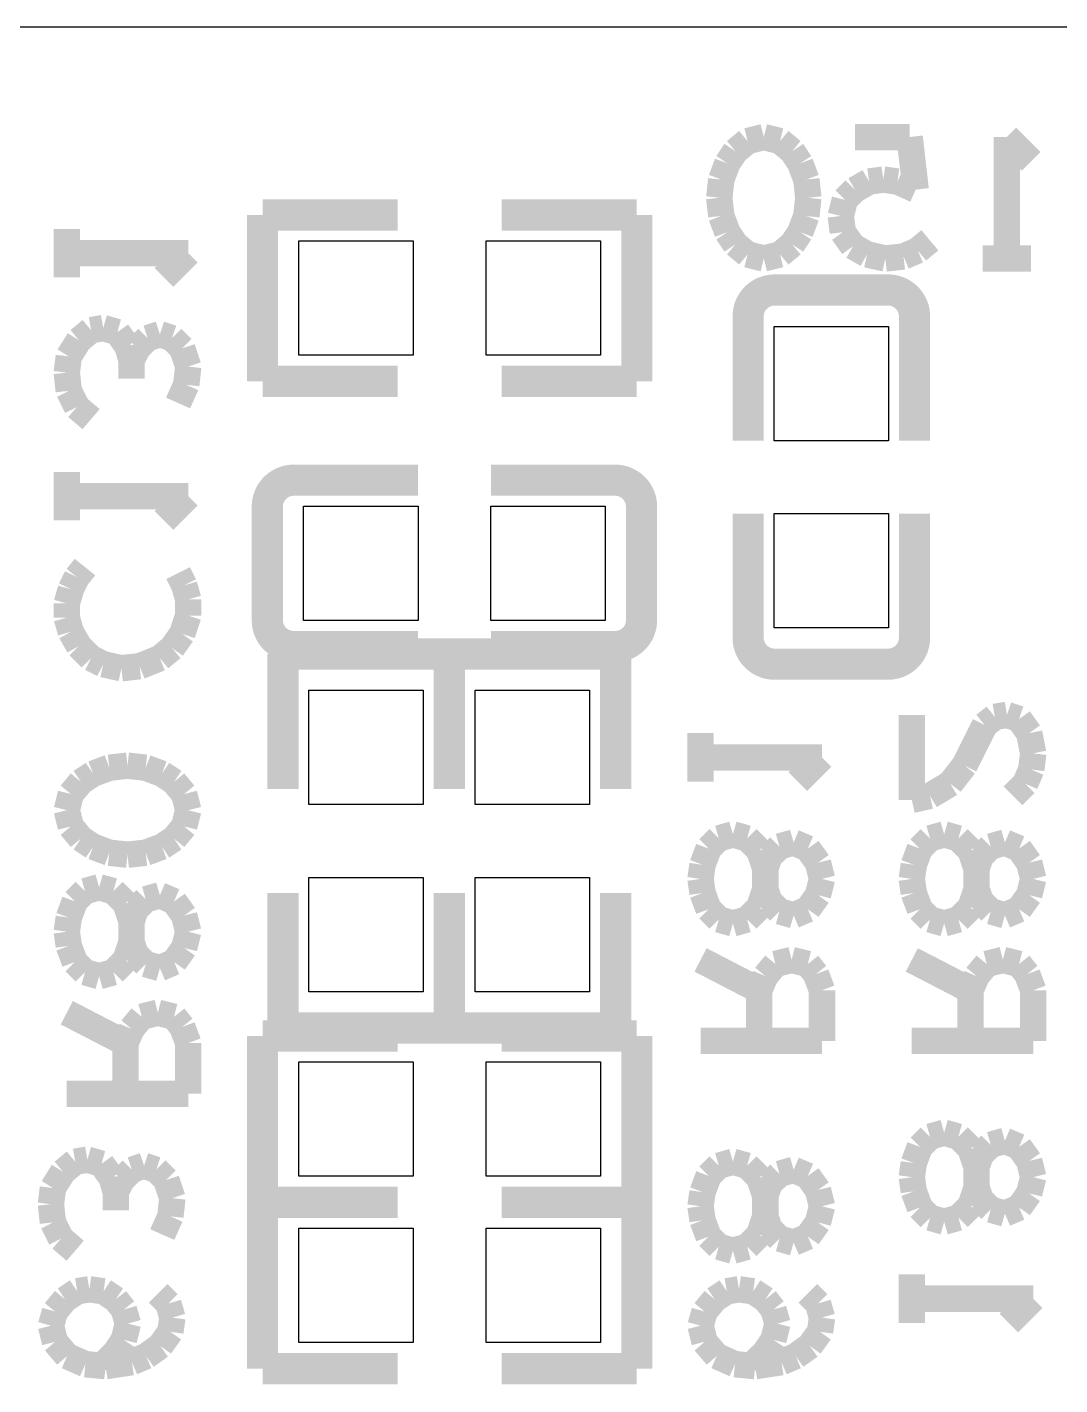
# Model space of a CAD drawing. Extents: x 175.8 to 218.8, y 273.2 to 311.2.
# Drawn here: x 206.31 to 211.28, y 304.69 to 311.22 of the extents above; entities that cross this region are included whole.
import ezdxf

# ---------------------------------------------------------------- set-up
doc = ezdxf.new("R2010")
doc.units = 0
doc.layers.add('MA_DETAILS', color=254, linetype='CONTINUOUS')

# ---------------------------------------------------------------- blocks, each defined once
blk = doc.blocks.new('FIGURE_SQUARE')
blk.add_lwpolyline([(-0.5, -0.5), (-0.5, 0.5), (0.5, 0.5), (0.5, -0.5)], close=True)

msp = doc.modelspace()

# ---------------------------------------------------------------- linework, layer by layer
at = {"layer": 'MA_DETAILS'}
msp.add_lwpolyline([(217.810842, 311.21985), (177.361342, 311.21985)], dxfattribs=at)
for points, const_width in [([(209.779108, 310.671718), (209.857086, 310.691276)], 0.127), ([(209.857086, 310.691276), (209.935064, 310.671718)], 0.127), ([(210.55838, 310.691276), (210.29549, 310.691276)], 0.127), ([(210.58759, 310.438038), (210.55838, 310.691276)], 0.127), ([(211.025994, 310.691276), (211.142834, 310.574436)], 0.127), ([(211.025994, 310.107076), (211.025994, 310.691276)], 0.127), ([(209.681826, 310.564784), (209.720688, 310.623204)], 0.127), ([(209.720688, 310.623204), (209.779108, 310.671718)], 0.127), ([(209.935064, 310.671718), (209.993484, 310.623204)], 0.127), ([(209.993484, 310.623204), (210.032346, 310.564784)], 0.127), ([(209.652616, 310.486806), (209.681826, 310.564784)], 0.127), ([(210.032346, 310.564784), (210.061556, 310.486806)], 0.127), ([(209.642964, 310.399176), (209.652616, 310.486806)], 0.127), ([(210.061556, 310.486806), (210.071208, 310.399176)], 0.127), ([(210.246722, 310.389524), (210.29549, 310.438038)], 0.127), ([(210.29549, 310.438038), (210.363562, 310.477154)], 0.127), ([(210.363562, 310.477154), (210.431888, 310.486806)], 0.127), ([(210.431888, 310.486806), (210.49996, 310.477154)], 0.127), ([(210.49996, 310.477154), (210.58759, 310.438038)], 0.127), ([(209.652616, 310.311546), (209.642964, 310.399176)], 0.127), ([(210.071208, 310.399176), (210.061556, 310.311546)], 0.127), ([(210.227418, 310.311546), (210.246722, 310.389524)], 0.127), ([(208.096358, 310.316626), (207.446372, 310.316626)], 0.150114), ([(207.446372, 310.316626), (207.446372, 309.516526)], 0.150114), ([(208.59623, 310.316626), (209.246216, 310.316626)], 0.150114), ([(209.246216, 310.316626), (209.246216, 309.516526)], 0.150114), ([(209.681826, 310.233568), (209.652616, 310.311546)], 0.127), ([(210.061556, 310.311546), (210.032346, 310.233568)], 0.127), ([(210.23707, 310.233568), (210.227418, 310.311546)], 0.127), ([(206.504794, 310.01589), (206.504794, 310.24957)], 0.127), ([(209.720688, 310.175148), (209.681826, 310.233568)], 0.127), ([(210.032346, 310.233568), (209.993484, 310.175148)], 0.127), ([(210.285838, 310.165496), (210.23707, 310.233568)], 0.127), ([(209.779108, 310.126634), (209.720688, 310.175148)], 0.127), ([(209.993484, 310.175148), (209.935064, 310.126634)], 0.127), ([(210.35391, 310.126634), (210.285838, 310.165496)], 0.127), ([(210.655662, 310.194706), (210.597242, 310.145938)], 0.127), ([(206.504794, 310.13273), (207.088994, 310.13273)], 0.127), ([(207.088994, 310.13273), (206.972154, 310.01589)], 0.127), ([(209.857086, 310.107076), (209.779108, 310.126634)], 0.127), ([(209.935064, 310.126634), (209.857086, 310.107076)], 0.127), ([(210.44154, 310.107076), (210.35391, 310.126634)], 0.127), ([(210.52917, 310.116728), (210.44154, 310.107076)], 0.127), ([(210.597242, 310.145938), (210.52917, 310.116728)], 0.127), ([(211.142834, 310.107076), (210.909154, 310.107076)], 0.127), ([(210.455002, 309.955438), (209.908648, 309.955438)], 0.150114), ([(209.781648, 309.828438), (209.781648, 309.230776)], 0.150114), ([(210.582002, 309.828438), (210.582002, 309.230776)], 0.150114), ([(206.621634, 309.762398), (206.680054, 309.772304)], 0.127), ([(206.680054, 309.772304), (206.748126, 309.752746)], 0.127), ([(206.514446, 309.635906), (206.563214, 309.713884)], 0.127), ([(206.563214, 309.713884), (206.621634, 309.762398)], 0.127), ([(206.748126, 309.752746), (206.796894, 309.684674)], 0.127), ([(206.845662, 309.674768), (206.894176, 309.723536)], 0.127), ([(206.894176, 309.723536), (206.952596, 309.743094)], 0.127), ([(206.952596, 309.743094), (207.011016, 309.723536)], 0.127), ([(207.011016, 309.723536), (207.059784, 309.674768)], 0.127), ([(206.796894, 309.684674), (206.816452, 309.616348)], 0.127), ([(206.816452, 309.616348), (206.845662, 309.674768)], 0.127), ([(207.059784, 309.674768), (207.088994, 309.587138)], 0.127), ([(206.504794, 309.557928), (206.514446, 309.635906)], 0.127), ([(206.816452, 309.616348), (206.816452, 309.528718)], 0.127), ([(207.088994, 309.587138), (207.079342, 309.499508)], 0.127), ([(206.514446, 309.470298), (206.504794, 309.557928)], 0.127), ([(207.446372, 309.516526), (208.096358, 309.516526)], 0.150114), ([(209.246216, 309.516526), (208.59623, 309.516526)], 0.150114), ([(206.553562, 309.392574), (206.514446, 309.470298)], 0.127), ([(207.079342, 309.499508), (207.040226, 309.411878)], 0.127), ([(206.621634, 309.334154), (206.553562, 309.392574)], 0.127), ([(206.504794, 308.846982), (206.504794, 309.080662)], 0.127), ([(207.596232, 309.04053), (208.193894, 309.04053)], 0.150114), ([(209.142076, 309.04053), (208.544414, 309.04053)], 0.150114), ([(206.504794, 308.963822), (207.088994, 308.963822)], 0.127), ([(207.088994, 308.963822), (206.972154, 308.846982)], 0.127), ([(207.469232, 308.91353), (207.469232, 308.367176)], 0.150114), ([(209.269076, 308.367176), (209.269076, 308.91353)], 0.150114), ([(209.781648, 308.282594), (209.781648, 308.880256)], 0.150114), ([(210.582002, 308.282594), (210.582002, 308.880256)], 0.150114), ([(206.553562, 308.574186), (206.592424, 308.6227)], 0.127), ([(207.040226, 308.59349), (207.069436, 308.53507)], 0.127), ([(206.524352, 308.515766), (206.553562, 308.574186)], 0.127), ([(207.069436, 308.53507), (207.088994, 308.466998)], 0.127), ([(206.504794, 308.44744), (206.524352, 308.515766)], 0.127), ([(207.088994, 308.466998), (207.088994, 308.38902)], 0.127), ([(206.504794, 308.379368), (206.504794, 308.44744)], 0.127), ([(206.524352, 308.311296), (206.504794, 308.379368)], 0.127), ([(207.088994, 308.38902), (207.059784, 308.30139)], 0.127), ([(206.563214, 308.24297), (206.524352, 308.311296)], 0.127), ([(207.059784, 308.30139), (207.011016, 308.233318)], 0.127), ([(206.621634, 308.18455), (206.563214, 308.24297)], 0.127), ([(207.011016, 308.233318), (206.952596, 308.18455)], 0.127), ([(207.544416, 307.554884), (207.544416, 308.20487)], 0.150114), ([(207.544416, 308.20487), (208.344516, 308.20487)], 0.150114), ([(207.596232, 308.240176), (208.193894, 308.240176)], 0.150114), ([(209.144616, 308.20487), (208.344516, 308.20487)], 0.150114), ([(208.344516, 308.20487), (208.344516, 307.554884)], 0.150114), ([(208.344516, 308.20487), (208.344516, 307.554884)], 0.150114), ([(209.142076, 308.240176), (208.544414, 308.240176)], 0.150114), ([(209.144616, 307.554884), (209.144616, 308.20487)], 0.150114), ([(206.680054, 308.15534), (206.621634, 308.18455)], 0.127), ([(206.767684, 308.136036), (206.680054, 308.15534)], 0.127), ([(206.855314, 308.145688), (206.767684, 308.136036)], 0.127), ([(206.952596, 308.18455), (206.855314, 308.145688)], 0.127), ([(209.908648, 308.155594), (210.455002, 308.155594)], 0.150114), ([(210.568794, 307.50256), (210.568794, 307.9115)], 0.127), ([(210.968082, 307.901848), (210.919314, 307.862732)], 0.127), ([(211.026502, 307.9115), (210.968082, 307.901848)], 0.127), ([(211.084922, 307.891942), (211.026502, 307.9115)], 0.127), ([(211.133436, 307.82387), (211.084922, 307.891942)], 0.127), ([(209.552794, 307.59019), (209.552794, 307.82387)], 0.127), ([(210.919314, 307.862732), (210.822032, 307.668168)], 0.127), ([(211.152994, 307.726588), (211.133436, 307.82387)], 0.127), ([(209.552794, 307.70703), (210.136994, 307.70703)], 0.127), ([(210.136994, 307.70703), (210.020154, 307.59019)], 0.127), ([(211.143342, 307.64861), (211.152994, 307.726588)], 0.127), ([(206.572866, 307.589428), (206.631286, 307.62829)], 0.127), ([(206.631286, 307.62829), (206.709264, 307.6575)], 0.127), ([(206.709264, 307.6575), (206.796894, 307.667152)], 0.127), ([(206.796894, 307.667152), (206.884524, 307.6575)], 0.127), ([(206.884524, 307.6575), (206.962502, 307.62829)], 0.127), ([(206.962502, 307.62829), (207.020922, 307.589428)], 0.127), ([(210.822032, 307.668168), (210.753706, 307.580538)], 0.127), ([(211.114132, 307.580538), (211.143342, 307.64861)], 0.127), ([(206.524352, 307.531008), (206.572866, 307.589428)], 0.127), ([(207.020922, 307.589428), (207.069436, 307.531008)], 0.127), ([(210.753706, 307.580538), (210.656424, 307.522118)], 0.127), ([(211.055712, 307.522118), (211.114132, 307.580538)], 0.127), ([(206.504794, 307.45303), (206.524352, 307.531008)], 0.127), ([(207.069436, 307.531008), (207.088994, 307.45303)], 0.127), ([(210.656424, 307.522118), (210.568794, 307.50256)], 0.127), ([(206.524352, 307.375052), (206.504794, 307.45303)], 0.127), ([(207.088994, 307.45303), (207.069436, 307.375052)], 0.127), ([(206.572866, 307.316632), (206.524352, 307.375052)], 0.127), ([(207.069436, 307.375052), (207.020922, 307.316632)], 0.127), ([(206.631286, 307.27777), (206.572866, 307.316632)], 0.127), ([(207.020922, 307.316632), (206.962502, 307.27777)], 0.127), ([(209.591656, 307.268626), (209.640424, 307.317394)], 0.127), ([(209.640424, 307.317394), (209.708496, 307.336698)], 0.127), ([(209.708496, 307.336698), (209.776822, 307.317394)], 0.127), ([(209.776822, 307.317394), (209.835242, 307.258974)], 0.127), ([(210.000596, 307.297836), (209.932524, 307.278278)], 0.127), ([(210.068922, 307.268626), (210.000596, 307.297836)], 0.127), ([(210.607656, 307.268626), (210.656424, 307.317394)], 0.127), ([(210.656424, 307.317394), (210.724496, 307.336698)], 0.127), ([(210.724496, 307.336698), (210.792822, 307.317394)], 0.127), ([(210.792822, 307.317394), (210.851242, 307.258974)], 0.127), ([(211.016596, 307.297836), (210.948524, 307.278278)], 0.127), ([(211.084922, 307.268626), (211.016596, 307.297836)], 0.127), ([(206.709264, 307.24856), (206.631286, 307.27777)], 0.127), ([(206.796894, 307.238908), (206.709264, 307.24856)], 0.127), ([(206.884524, 307.24856), (206.796894, 307.238908)], 0.127), ([(206.962502, 307.27777), (206.884524, 307.24856)], 0.127), ([(209.562446, 307.190648), (209.591656, 307.268626)], 0.127), ([(209.835242, 307.258974), (209.864452, 307.171344)], 0.127), ([(209.883756, 307.229764), (209.864452, 307.171344)], 0.127), ([(209.932524, 307.278278), (209.883756, 307.229764)], 0.127), ([(210.117436, 307.200554), (210.068922, 307.268626)], 0.127), ([(210.578446, 307.190648), (210.607656, 307.268626)], 0.127), ([(210.851242, 307.258974), (210.880452, 307.171344)], 0.127), ([(210.899756, 307.229764), (210.880452, 307.171344)], 0.127), ([(210.948524, 307.278278), (210.899756, 307.229764)], 0.127), ([(211.133436, 307.200554), (211.084922, 307.268626)], 0.127), ([(209.552794, 307.122576), (209.562446, 307.190648)], 0.127), ([(209.864452, 307.171344), (209.864452, 307.073808)], 0.127), ([(209.864452, 307.171344), (209.864452, 307.073808)], 0.127), ([(210.136994, 307.122576), (210.117436, 307.200554)], 0.127), ([(210.568794, 307.122576), (210.578446, 307.190648)], 0.127), ([(210.880452, 307.171344), (210.880452, 307.073808)], 0.127), ([(210.880452, 307.171344), (210.880452, 307.073808)], 0.127), ([(211.152994, 307.122576), (211.133436, 307.200554)], 0.127), ([(209.562446, 307.054504), (209.552794, 307.122576)], 0.127), ([(210.117436, 307.044598), (210.136994, 307.122576)], 0.127), ([(210.578446, 307.054504), (210.568794, 307.122576)], 0.127), ([(211.133436, 307.044598), (211.152994, 307.122576)], 0.127), ([(206.543656, 307.014626), (206.592424, 307.063394)], 0.127), ([(206.592424, 307.063394), (206.660496, 307.082698)], 0.127), ([(206.660496, 307.082698), (206.728822, 307.063394)], 0.127), ([(206.728822, 307.063394), (206.787242, 307.004974)], 0.127), ([(206.952596, 307.043836), (206.884524, 307.024278)], 0.127), ([(207.020922, 307.014626), (206.952596, 307.043836)], 0.127), ([(207.544416, 307.055012), (207.544416, 306.405026)], 0.150114), ([(208.344516, 306.405026), (208.344516, 307.055012)], 0.150114), ([(208.344516, 306.405026), (208.344516, 307.055012)], 0.150114), ([(209.144616, 307.055012), (209.144616, 306.405026)], 0.150114), ([(209.591656, 306.976526), (209.562446, 307.054504)], 0.127), ([(209.864452, 307.073808), (209.835242, 306.986178)], 0.127), ([(209.864452, 307.073808), (209.883756, 307.015388)], 0.127), ([(210.068922, 306.976526), (210.117436, 307.044598)], 0.127), ([(210.607656, 306.976526), (210.578446, 307.054504)], 0.127), ([(210.880452, 307.073808), (210.851242, 306.986178)], 0.127), ([(210.880452, 307.073808), (210.899756, 307.015388)], 0.127), ([(211.084922, 306.976526), (211.133436, 307.044598)], 0.127), ([(206.514446, 306.936648), (206.543656, 307.014626)], 0.127), ([(206.787242, 307.004974), (206.816452, 306.917344)], 0.127), ([(206.835756, 306.975764), (206.816452, 306.917344)], 0.127), ([(206.884524, 307.024278), (206.835756, 306.975764)], 0.127), ([(207.069436, 306.946554), (207.020922, 307.014626)], 0.127), ([(209.640424, 306.927758), (209.591656, 306.976526)], 0.127), ([(209.835242, 306.986178), (209.776822, 306.927758)], 0.127), ([(209.883756, 307.015388), (209.932524, 306.966874)], 0.127), ([(209.932524, 306.966874), (210.000596, 306.947316)], 0.127), ([(210.000596, 306.947316), (210.068922, 306.976526)], 0.127), ([(210.656424, 306.927758), (210.607656, 306.976526)], 0.127), ([(210.851242, 306.986178), (210.792822, 306.927758)], 0.127), ([(210.899756, 307.015388), (210.948524, 306.966874)], 0.127), ([(210.948524, 306.966874), (211.016596, 306.947316)], 0.127), ([(211.016596, 306.947316), (211.084922, 306.976526)], 0.127), ([(206.504794, 306.868576), (206.514446, 306.936648)], 0.127), ([(206.816452, 306.917344), (206.816452, 306.819808)], 0.127), ([(206.816452, 306.917344), (206.816452, 306.819808)], 0.127), ([(207.088994, 306.868576), (207.069436, 306.946554)], 0.127), ([(209.708496, 306.908454), (209.640424, 306.927758)], 0.127), ([(209.776822, 306.927758), (209.708496, 306.908454)], 0.127), ([(210.724496, 306.908454), (210.656424, 306.927758)], 0.127), ([(210.792822, 306.927758), (210.724496, 306.908454)], 0.127), ([(206.514446, 306.800504), (206.504794, 306.868576)], 0.127), ([(207.069436, 306.790598), (207.088994, 306.868576)], 0.127), ([(206.543656, 306.722526), (206.514446, 306.800504)], 0.127), ([(206.816452, 306.819808), (206.787242, 306.732178)], 0.127), ([(206.816452, 306.819808), (206.835756, 306.761388)], 0.127), ([(207.020922, 306.722526), (207.069436, 306.790598)], 0.127), ([(206.592424, 306.673758), (206.543656, 306.722526)], 0.127), ([(206.787242, 306.732178), (206.728822, 306.673758)], 0.127), ([(206.835756, 306.761388), (206.884524, 306.712874)], 0.127), ([(206.884524, 306.712874), (206.952596, 306.693316)], 0.127), ([(206.952596, 306.693316), (207.020922, 306.722526)], 0.127), ([(209.835242, 306.58689), (209.552794, 306.73294)], 0.127), ([(209.912966, 306.713382), (209.864452, 306.654962)], 0.127), ([(209.990944, 306.73294), (209.912966, 306.713382)], 0.127), ([(210.068922, 306.713382), (209.990944, 306.73294)], 0.127), ([(210.107784, 306.664614), (210.068922, 306.713382)], 0.127), ([(210.851242, 306.58689), (210.568794, 306.73294)], 0.127), ([(210.928966, 306.713382), (210.880452, 306.654962)], 0.127), ([(211.006944, 306.73294), (210.928966, 306.713382)], 0.127), ([(211.084922, 306.713382), (211.006944, 306.73294)], 0.127), ([(211.123784, 306.664614), (211.084922, 306.713382)], 0.127), ([(206.660496, 306.654454), (206.592424, 306.673758)], 0.127), ([(206.728822, 306.673758), (206.660496, 306.654454)], 0.127), ([(209.864452, 306.654962), (209.835242, 306.58689)], 0.127), ([(210.136994, 306.58689), (210.107784, 306.664614)], 0.127), ([(210.880452, 306.654962), (210.851242, 306.58689)], 0.127), ([(211.152994, 306.58689), (211.123784, 306.664614)], 0.127), ([(209.835242, 306.58689), (209.835242, 306.343304)], 0.127), ([(210.136994, 306.343304), (210.136994, 306.58689)], 0.127), ([(210.851242, 306.58689), (210.851242, 306.343304)], 0.127), ([(211.152994, 306.343304), (211.152994, 306.58689)], 0.127), ([(206.787242, 306.33289), (206.504794, 306.47894)], 0.127), ([(206.864966, 306.459382), (206.816452, 306.400962)], 0.127), ([(206.942944, 306.47894), (206.864966, 306.459382)], 0.127), ([(207.020922, 306.459382), (206.942944, 306.47894)], 0.127), ([(207.059784, 306.410614), (207.020922, 306.459382)], 0.127), ([(206.816452, 306.400962), (206.787242, 306.33289)], 0.127), ([(207.088994, 306.33289), (207.059784, 306.410614)], 0.127), ([(207.446372, 305.566826), (207.446372, 306.366926)], 0.150114), ([(207.446372, 306.366926), (208.096358, 306.366926)], 0.150114), ([(207.544416, 306.405026), (208.344516, 306.405026)], 0.150114), ([(209.144616, 306.405026), (208.344516, 306.405026)], 0.150114), ([(209.246216, 306.366926), (208.59623, 306.366926)], 0.150114), ([(209.246216, 305.566826), (209.246216, 306.366926)], 0.150114), ([(206.787242, 306.33289), (206.787242, 306.089304)], 0.127), ([(207.088994, 306.089304), (207.088994, 306.33289)], 0.127), ([(209.552794, 306.343304), (210.136994, 306.343304)], 0.127), ([(210.568794, 306.343304), (211.152994, 306.343304)], 0.127), ([(206.504794, 306.089304), (207.088994, 306.089304)], 0.127), ([(210.607656, 305.83378), (210.656424, 305.882548)], 0.127), ([(210.656424, 305.882548), (210.724496, 305.901852)], 0.127), ([(210.724496, 305.901852), (210.792822, 305.882548)], 0.127), ([(210.792822, 305.882548), (210.851242, 305.824128)], 0.127), ([(211.016596, 305.86299), (210.948524, 305.843432)], 0.127), ([(211.084922, 305.83378), (211.016596, 305.86299)], 0.127), ([(210.578446, 305.755802), (210.607656, 305.83378)], 0.127), ([(210.851242, 305.824128), (210.880452, 305.736498)], 0.127), ([(210.899756, 305.794918), (210.880452, 305.736498)], 0.127), ([(210.948524, 305.843432), (210.899756, 305.794918)], 0.127), ([(211.133436, 305.765708), (211.084922, 305.83378)], 0.127), ([(206.487014, 305.713638), (206.545434, 305.762152)], 0.127), ([(206.545434, 305.762152), (206.603854, 305.772058)], 0.127), ([(206.603854, 305.772058), (206.671926, 305.7525)], 0.127), ([(206.671926, 305.7525), (206.720694, 305.684428)], 0.127), ([(206.769462, 305.674522), (206.817976, 305.72329)], 0.127), ([(206.817976, 305.72329), (206.876396, 305.742848)], 0.127), ([(206.876396, 305.742848), (206.934816, 305.72329)], 0.127), ([(206.934816, 305.72329), (206.983584, 305.674522)], 0.127), ([(209.591656, 305.69408), (209.640424, 305.742848)], 0.127), ([(209.640424, 305.742848), (209.708496, 305.762152)], 0.127), ([(209.708496, 305.762152), (209.776822, 305.742848)], 0.127), ([(209.776822, 305.742848), (209.835242, 305.684428)], 0.127), ([(210.000596, 305.72329), (209.932524, 305.703732)], 0.127), ([(210.068922, 305.69408), (210.000596, 305.72329)], 0.127), ([(210.568794, 305.68773), (210.578446, 305.755802)], 0.127), ([(210.880452, 305.736498), (210.880452, 305.638962)], 0.127), ([(210.880452, 305.736498), (210.880452, 305.638962)], 0.127), ([(211.152994, 305.68773), (211.133436, 305.765708)], 0.127), ([(206.438246, 305.63566), (206.487014, 305.713638)], 0.127), ([(206.720694, 305.684428), (206.740252, 305.616102)], 0.127), ([(206.740252, 305.616102), (206.769462, 305.674522)], 0.127), ([(206.983584, 305.674522), (207.012794, 305.586892)], 0.127), ([(209.562446, 305.616102), (209.591656, 305.69408)], 0.127), ([(209.835242, 305.684428), (209.864452, 305.596798)], 0.127), ([(209.883756, 305.655218), (209.864452, 305.596798)], 0.127), ([(209.932524, 305.703732), (209.883756, 305.655218)], 0.127), ([(210.117436, 305.626008), (210.068922, 305.69408)], 0.127), ([(210.578446, 305.619658), (210.568794, 305.68773)], 0.127), ([(211.133436, 305.609752), (211.152994, 305.68773)], 0.127), ([(206.428594, 305.557682), (206.438246, 305.63566)], 0.127), ([(206.740252, 305.616102), (206.740252, 305.528472)], 0.127), ([(209.552794, 305.54803), (209.562446, 305.616102)], 0.127), ([(209.864452, 305.596798), (209.864452, 305.499262)], 0.127), ([(209.864452, 305.596798), (209.864452, 305.499262)], 0.127), ([(210.136994, 305.54803), (210.117436, 305.626008)], 0.127), ([(210.607656, 305.54168), (210.578446, 305.619658)], 0.127), ([(210.880452, 305.638962), (210.851242, 305.551332)], 0.127), ([(210.880452, 305.638962), (210.899756, 305.580542)], 0.127), ([(211.084922, 305.54168), (211.133436, 305.609752)], 0.127), ([(206.438246, 305.470052), (206.428594, 305.557682)], 0.127), ([(207.012794, 305.586892), (207.003142, 305.499262)], 0.127), ([(208.096358, 305.566826), (207.446372, 305.566826)], 0.150114), ([(207.446372, 305.566826), (207.446372, 304.766726)], 0.150114), ([(208.096358, 305.566826), (207.446372, 305.566826)], 0.150114), ([(208.59623, 305.566826), (209.246216, 305.566826)], 0.150114), ([(208.59623, 305.566826), (209.246216, 305.566826)], 0.150114), ([(209.246216, 305.566826), (209.246216, 304.766726)], 0.150114), ([(209.562446, 305.479958), (209.552794, 305.54803)], 0.127), ([(210.117436, 305.470052), (210.136994, 305.54803)], 0.127), ([(210.656424, 305.492912), (210.607656, 305.54168)], 0.127), ([(210.851242, 305.551332), (210.792822, 305.492912)], 0.127), ([(210.899756, 305.580542), (210.948524, 305.532028)], 0.127), ([(210.948524, 305.532028), (211.016596, 305.51247)], 0.127), ([(211.016596, 305.51247), (211.084922, 305.54168)], 0.127), ([(206.477362, 305.392328), (206.438246, 305.470052)], 0.127), ([(207.003142, 305.499262), (206.964026, 305.411632)], 0.127), ([(209.591656, 305.40198), (209.562446, 305.479958)], 0.127), ([(209.864452, 305.499262), (209.835242, 305.411632)], 0.127), ([(209.864452, 305.499262), (209.883756, 305.440842)], 0.127), ([(210.068922, 305.40198), (210.117436, 305.470052)], 0.127), ([(210.724496, 305.473608), (210.656424, 305.492912)], 0.127), ([(210.792822, 305.492912), (210.724496, 305.473608)], 0.127), ([(209.640424, 305.353212), (209.591656, 305.40198)], 0.127), ([(209.835242, 305.411632), (209.776822, 305.353212)], 0.127), ([(209.883756, 305.440842), (209.932524, 305.392328)], 0.127), ([(210.000596, 305.37277), (210.068922, 305.40198)], 0.127), ([(206.545434, 305.333908), (206.477362, 305.392328)], 0.127), ([(209.708496, 305.333908), (209.640424, 305.353212)], 0.127), ([(209.776822, 305.353212), (209.708496, 305.333908)], 0.127), ([(209.932524, 305.392328), (210.000596, 305.37277)], 0.127), ([(210.568794, 304.986436), (210.568794, 305.220116)], 0.127), ([(206.555086, 305.138836), (206.496666, 305.099974)], 0.127), ([(206.613506, 305.148488), (206.555086, 305.138836)], 0.127), ([(206.681832, 305.138836), (206.613506, 305.148488)], 0.127), ([(206.740252, 305.099974), (206.681832, 305.138836)], 0.127), ([(209.679286, 305.138836), (209.620866, 305.099974)], 0.127), ([(209.737706, 305.148488), (209.679286, 305.138836)], 0.127), ([(209.806032, 305.138836), (209.737706, 305.148488)], 0.127), ([(209.864452, 305.099974), (209.806032, 305.138836)], 0.127), ([(206.496666, 305.099974), (206.448152, 305.041554)], 0.127), ([(206.779114, 305.051206), (206.740252, 305.099974)], 0.127), ([(206.993236, 305.080416), (206.944722, 305.129184)], 0.127), ([(207.012794, 305.012344), (206.993236, 305.080416)], 0.127), ([(209.620866, 305.099974), (209.572352, 305.041554)], 0.127), ([(209.903314, 305.051206), (209.864452, 305.099974)], 0.127), ([(210.117436, 305.080416), (210.068922, 305.129184)], 0.127), ([(210.136994, 305.012344), (210.117436, 305.080416)], 0.127), ([(210.568794, 305.103276), (211.152994, 305.103276)], 0.127), ([(211.152994, 305.103276), (211.036154, 304.986436)], 0.127), ([(206.448152, 305.041554), (206.428594, 304.973228)], 0.127), ([(206.798672, 304.983134), (206.779114, 305.051206)], 0.127), ([(207.003142, 304.944018), (207.012794, 305.012344)], 0.127), ([(209.572352, 305.041554), (209.552794, 304.973228)], 0.127), ([(209.922872, 304.983134), (209.903314, 305.051206)], 0.127), ([(210.127342, 304.944018), (210.136994, 305.012344)], 0.127), ([(206.428594, 304.973228), (206.448152, 304.895504)], 0.127), ([(206.779114, 304.905156), (206.798672, 304.983134)], 0.127), ([(206.954374, 304.875946), (207.003142, 304.944018)], 0.127), ([(209.552794, 304.973228), (209.572352, 304.895504)], 0.127), ([(209.903314, 304.905156), (209.922872, 304.983134)], 0.127), ([(210.078574, 304.875946), (210.127342, 304.944018)], 0.127), ([(206.448152, 304.895504), (206.506572, 304.827178)], 0.127), ([(206.740252, 304.846736), (206.779114, 304.905156)], 0.127), ([(206.886302, 304.827178), (206.954374, 304.875946)], 0.127), ([(209.572352, 304.895504), (209.630772, 304.827178)], 0.127), ([(209.864452, 304.846736), (209.903314, 304.905156)], 0.127), ([(210.010502, 304.827178), (210.078574, 304.875946)], 0.127), ([(206.506572, 304.827178), (206.594202, 304.788316)], 0.127), ([(206.671926, 304.778664), (206.740252, 304.846736)], 0.127), ([(206.817976, 304.797968), (206.886302, 304.827178)], 0.127), ([(209.630772, 304.827178), (209.718402, 304.788316)], 0.127), ([(209.796126, 304.778664), (209.864452, 304.846736)], 0.127), ([(209.942176, 304.797968), (210.010502, 304.827178)], 0.127), ([(206.594202, 304.788316), (206.691484, 304.778664)], 0.127), ([(206.691484, 304.778664), (206.817976, 304.797968)], 0.127), ([(207.446372, 304.766726), (208.096358, 304.766726)], 0.150114), ([(209.246216, 304.766726), (208.59623, 304.766726)], 0.150114), ([(209.718402, 304.788316), (209.815684, 304.778664)], 0.127), ([(209.815684, 304.778664), (209.942176, 304.797968)], 0.127), ([(210.568794, 304.401982), (210.568794, 304.635662)], 0.127)]:
    msp.add_lwpolyline(points, dxfattribs=dict(at, const_width=const_width))
at = {"layer": 'MA_DETAILS', "const_width": 0.150114}
for points in [[(209.908648, 309.955438, 0.414214), (209.781648, 309.828438)], [(210.582002, 309.828438, 0.414214), (210.455002, 309.955438)], [(207.596232, 309.04053, 0.414214), (207.469232, 308.91353)], [(209.269076, 308.91353, 0.414214), (209.142076, 309.04053)], [(207.469232, 308.367176, 0.414214), (207.596232, 308.240176)], [(209.142076, 308.240176, 0.414214), (209.269076, 308.367176)], [(209.781648, 308.282594, 0.414214), (209.908648, 308.155594)], [(210.455002, 308.155594, 0.414214), (210.582002, 308.282594)]]:
    msp.add_lwpolyline(points, format="xyb", dxfattribs=at)

# ---------------------------------------------------------------- block references
at = {"layer": 'MA_DETAILS', "xscale": 0.54991, "yscale": 0.54991}
for p in [(207.896206, 309.916576), (208.796382, 309.916576), (210.181952, 309.505604), (207.919066, 308.640226), (208.819242, 308.640226), (210.181952, 308.605428), (207.944466, 307.755036), (208.744566, 307.755036), (207.944466, 306.85486), (208.744566, 306.85486), (207.896206, 305.966876), (208.796382, 305.966876), (207.896206, 305.166776), (208.796382, 305.166776)]:
    msp.add_blockref('FIGURE_SQUARE', p, dxfattribs=at)

doc.saveas('drawing.dxf')
